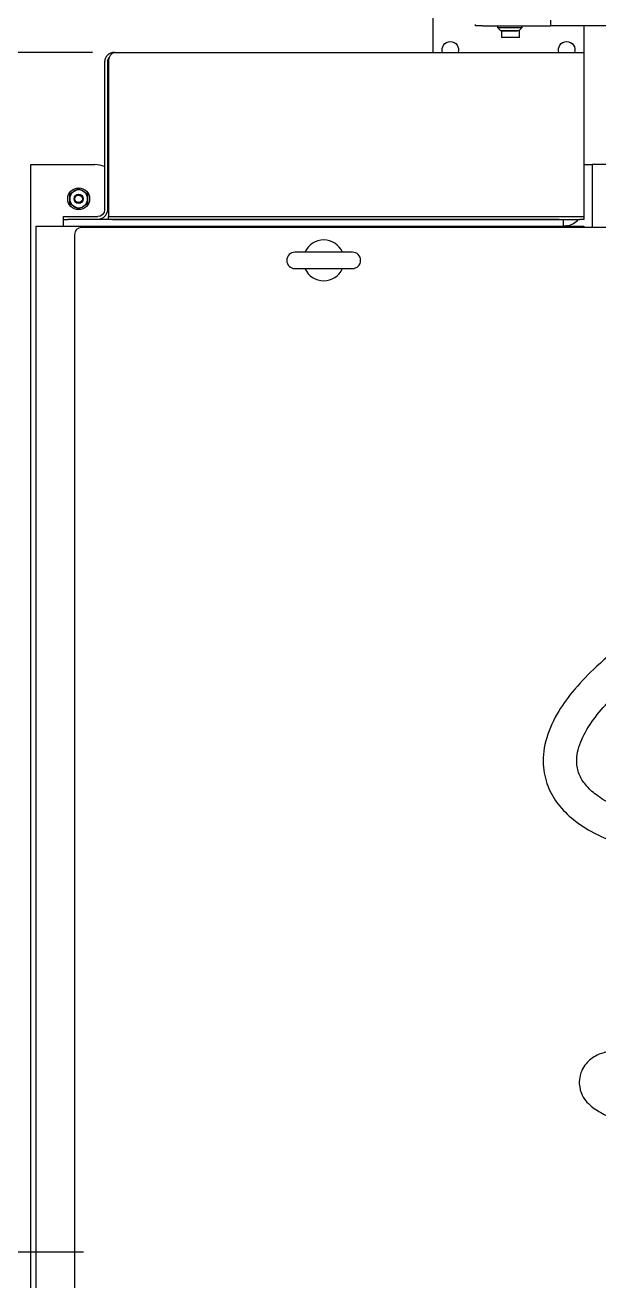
# Model space of a CAD drawing. Header units: millimetres. Extents: x 10462777 to 22643323, y 453826 to 1389191.
# Drawn here: x 11266025 to 11266430, y 584547 to 585436 of the extents above; entities that cross this region are included whole.
import ezdxf

# ---------------------------------------------------------------- set-up
doc = ezdxf.new("R2010")
doc.units = ezdxf.units.MM
doc.header["$LTSCALE"] = 200
doc.header["$MEASUREMENT"] = 0
for name, pattern in [('CENTER', [2, 1.25, -0.25, 0.25, -0.25]), ('HIDDEN_KS1', [0.26, 0.18, -0.08]), ('PHANTOM', [2.5, 1.25, -0.25, 0.25, -0.25, 0.25, -0.25])]:
    doc.linetypes.add(name, pattern=pattern)
for name, color, linetype in [('1', 1, 'CENTER'), ('11', 6, 'PHANTOM'), ('3', 3, 'HIDDEN_KS1')]:
    doc.layers.add(name, color=color, linetype=linetype)

msp = doc.modelspace()

# ---------------------------------------------------------------- linework, layer by layer
at = {"layer": '1', "color": 152, "linetype": 'Continuous'}
for p, q in [((11266072.23515, 585416.23794), (11265876.72702, 585416.23794)), ((11266065.94959, 584566.95582), (11265573.692, 584566.95582)), ((11266044.15153, 584566.95582), (11265573.692, 584566.95582)), ((11266044.15153, 584566.95582), (11265753.9681, 584566.95582)), ((11266065.94959, 584566.95582), (11265753.9681, 584566.95582)), ((11266044.15153, 584566.95582), (11265876.72702, 584566.95582)), ((11266065.94959, 584566.95582), (11265876.72702, 584566.95582))]:
    msp.add_line(p, q, dxfattribs=at)
at = {"layer": '1', "color": 252, "linetype": 'Continuous'}
for p, q in [((11266087.60851, 585416.23794), (11266419.76997, 585416.23794)), ((11266419.76997, 585416.23794), (11266419.76997, 585409.45914)), ((11266080.82971, 585409.45914), (11266080.82971, 585304.87186)), ((11266082.76651, 585409.45914), (11266082.76651, 585304.87186)), ((11266083.45127, 585409.45914), (11266083.45127, 585304.87186)), ((11266419.76997, 585409.45914), (11266419.76997, 585304.87186)), ((11266028.53607, 583797.0719), (11266028.53607, 585336.82908)), ((11266028.53607, 585336.82908), (11266034.34647, 585336.82908)), ((11266034.34647, 585336.82908), (11266073.77561, 585336.82908)), ((11266083.45251, 585336.82908), (11266082.77169, 585336.82908)), ((11266419.76997, 585336.82908), (11266425.58037, 585336.82908)), ((11266441.31902, 585336.82908), (11266425.57737, 585336.82908)), ((11266425.58037, 585336.82908), (11266425.58037, 585292.27236)), ((11266051.77768, 585298.09305), (11266051.77768, 585300.02986)), ((11266051.77768, 585300.02986), (11266054.68289, 585300.02986)), ((11266051.77768, 585293.25105), (11266051.77768, 585298.09305)), ((11266051.77768, 585298.09305), (11266054.68289, 585298.09305)), ((11266054.68289, 585300.02986), (11266075.9877, 585300.02986)), ((11266402.33875, 585298.09305), (11266054.68289, 585298.09305)), ((11266083.45127, 585304.87186), (11266083.45127, 585300.02986)), ((11266083.45127, 585298.09305), (11266083.45127, 585300.02986)), ((11266083.45127, 585300.02986), (11266086.35647, 585300.02986)), ((11266086.35647, 585300.02986), (11266416.86476, 585300.02986)), ((11266086.35647, 585298.09305), (11266416.86476, 585298.09305)), ((11266405.24395, 585298.09305), (11266405.24395, 585293.25105)), ((11266416.86476, 585300.02986), (11266419.76997, 585300.02986)), ((11266419.76997, 585298.09305), (11266416.86476, 585298.09305)), ((11266419.76997, 585304.87186), (11266419.76997, 585300.02986)), ((11266419.76997, 585300.02986), (11266419.76997, 585298.09305)), ((11266456.56919, 585292.28265), (11266064.36689, 585292.28265)), ((11266059.52489, 585287.44065), (11266059.52489, 583846.46034))]:
    msp.add_line(p, q, dxfattribs=at)
at = {"layer": '1', "color": 11, "linetype": 'Continuous'}
for p, q in [((11266032.40967, 583840.64994), (11266032.40967, 585293.25105)), ((11266032.40967, 585293.25105), (11266419.76997, 585293.25105)), ((11266419.76997, 585293.25105), (11266419.76997, 585292.27508))]:
    msp.add_line(p, q, dxfattribs=at)
at = {"layer": '1', "color": 252, "linetype": 'Continuous'}
for centre, radius, start, end in [((11266073.77561, 585317.46107), 19.36801, 68.64047721, 90), ((11266073.77561, 585317.46107), 19.36801, 60.02860641, 62.34117866), ((11266405.24395, 585307.77706), 14.52601, 281.53695899, 318.19021507), ((11266064.36689, 585287.44065), 4.842, 90, 180)]:
    msp.add_arc(centre, radius, start, end, dxfattribs=at)
at = {"layer": '1', "color": 252, "linetype": 'Continuous', "extrusion": (0, 0, -1)}
for radius in [6.77881, 4.842]:
    msp.add_arc((-11266075.9877, 585304.87186), radius, 180, 270, dxfattribs=at)
at = {"layer": '1', "color": 252, "linetype": 'Continuous'}
for points in [[(11266087.60851, 585416.23794), (11266087.30257, 585416.23794), (11266086.99733, 585416.21727), (11266086.69419, 585416.176), (11266083.16935, 585415.69619), (11266080.82971, 585413.01649), (11266080.82971, 585409.45914)], [(11266087.60851, 585416.23794), (11266087.86414, 585416.23794), (11266087.85672, 585416.21727), (11266087.64019, 585416.176), (11266085.12244, 585415.69619), (11266083.45127, 585413.01649), (11266083.45127, 585409.45914)]]:
    msp.add_rational_spline(points, [1, 0.998475260989, 0.998475260989, 1, 0.835523948187, 0.835523948187, 1], degree=3, knots=[0, 0, 0, 0, 0.5, 0.5, 0.5, 1, 1, 1, 1], dxfattribs=at)
msp.add_rational_spline([(11266084.29982, 585412.99433), (11266083.28501, 585412.04453), (11266082.76651, 585410.78719), (11266082.76651, 585409.45914)], [0.878870346467, 0.866334758615, 0.906711309793, 1], degree=3, dxfattribs=at)
msp.add_open_spline([(11266408.14916, 585293.54454), (11266407.96048, 585293.50602), (11266407.77411, 585293.47188), (11266407.40601, 585293.41164), (11266407.22229, 585293.38531), (11266406.87114, 585293.34139), (11266406.70408, 585293.32375), (11266406.3872, 585293.29523), (11266406.23689, 585293.2844), (11266405.96725, 585293.26844), (11266405.84605, 585293.26314), (11266405.63178, 585293.25583), (11266405.54101, 585293.2539), (11266405.39478, 585293.25165), (11266405.33837, 585293.25131), (11266405.26292, 585293.25101), (11266405.24385, 585293.25105), (11266405.244, 585293.25105)], degree=3, knots=[0, 0, 0, 0, 0.125, 0.125, 0.25, 0.25, 0.375, 0.375, 0.5, 0.5, 0.625, 0.625, 0.75, 0.75, 0.875, 0.875, 1, 1, 1, 1], dxfattribs=at)
at = {"layer": '11', "color": 60, "linetype": 'Continuous'}
for p, q in [((11266056.13549, 585316.25326), (11266059.28279, 585318.07035)), ((11266056.13549, 585312.61907), (11266056.13549, 585316.25326)), ((11266059.28279, 585318.07035), (11266062.43009, 585319.88745)), ((11266062.43009, 585319.88745), (11266065.57739, 585318.07035)), ((11266065.57739, 585318.07035), (11266068.7247, 585316.25326)), ((11266068.7247, 585316.25326), (11266068.7247, 585312.61907)), ((11266056.13549, 585308.98487), (11266056.13549, 585312.61907)), ((11266059.28279, 585307.16778), (11266056.13549, 585308.98487)), ((11266062.43009, 585305.35068), (11266059.28279, 585307.16778)), ((11266065.57739, 585307.16778), (11266062.43009, 585305.35068)), ((11266068.7247, 585308.98487), (11266065.57739, 585307.16778)), ((11266068.7247, 585312.61907), (11266068.7247, 585308.98487)), ((11266256.11024, 585274.85144), (11266215.43741, 585274.85144)), ((11266215.43741, 585263.23063), (11266256.11024, 585263.23063))]:
    msp.add_line(p, q, dxfattribs=at)
for radius in [7.74721, 3.2184, 2.64684]:
    msp.add_circle((11266062.43009, 585312.61907), radius, dxfattribs=at)
at = {"layer": '11', "color": 60, "linetype": 'Continuous', "extrusion": (0, 0, -1)}
for radius in [6.2946, 3.13104]:
    msp.add_circle((-11266062.43009, 585312.61907), radius, dxfattribs=at)
at = {"layer": '11', "color": 60, "linetype": 'Continuous'}
for centre, radius, start, end in [((11266235.77382, 585269.04103), 14.47571, 23.66998579, 156.33559317), ((11266215.43741, 585269.04103), 5.8104, 90, 270), ((11266256.11024, 585269.04103), 5.8104, 270, 90), ((11266235.77382, 585269.04103), 14.47571, 203.66436981, 336.32997719)]:
    msp.add_arc(centre, radius, start, end, dxfattribs=at)
at = {"layer": '11', "color": 27, "linetype": 'Continuous'}
for points, knots in [([(11266750.3952, 585125.53799), (11266744.35407, 585123.9215), (11266728.02591, 585119.46397), (11266699.61433, 585111.26721), (11266665.8611, 585100.73155), (11266630.37382, 585088.64347), (11266594.55706, 585075.25502), (11266557.54625, 585059.85622), (11266524.31692, 585044.20451), (11266495.31793, 585028.70179), (11266470.8169, 585013.96419), (11266447.43782, 584997.6785), (11266427.26947, 584980.74337), (11266411.54036, 584964.05157), (11266399.43147, 584946.83195), (11266391.64163, 584928.18253), (11266390.24663, 584910.32421), (11266394.43992, 584894.6535), (11266402.58083, 584881.9055), (11266414.13402, 584871.15787), (11266427.57386, 584863.00838), (11266442.60166, 584856.537), (11266459.40407, 584851.28569), (11266478.48144, 584847.20532), (11266499.75691, 584844.25159), (11266523.01328, 584842.43488), (11266540.0042, 584841.99688), (11266549.16942, 584842.01629)], [0, 0, 0, 0, 0.029438348, 0.079310659, 0.136772652, 0.189868201, 0.245653656, 0.302236009, 0.358308702, 0.394777021, 0.431679173, 0.467986152, 0.501563965, 0.52954605, 0.555550276, 0.587902193, 0.621951325, 0.653123597, 0.685019549, 0.719296699, 0.757651018, 0.789323288, 0.825796067, 0.868687235, 0.907422558, 0.951045818, 1, 1, 1, 1]), ([(11266549.23244, 584865.74195), (11266534.98864, 584865.66736), (11266510.31509, 584866.73677), (11266479.23927, 584870.91096), (11266456.58162, 584876.62693), (11266440.1685, 584883.16923), (11266428.62407, 584890.12342), (11266420.81291, 584897.40547), (11266416.08627, 584905.11338), (11266414.39625, 584912.65105), (11266415.12266, 584920.74692), (11266417.73293, 584929.64527), (11266424.34936, 584941.76016), (11266436.99359, 584956.96309), (11266453.76639, 584972.40497), (11266474.50436, 584987.91625), (11266504.86169, 585007.22015), (11266538.03665, 585024.63773), (11266572.9689, 585040.58586), (11266602.21729, 585052.6794), (11266630.82629, 585063.52068), (11266658.42311, 585073.19601), (11266686.61148, 585082.41116), (11266712.69363, 585090.35615), (11266729.88889, 585095.2854), (11266736.98242, 585097.27028)], [0, 0, 0, 0, 0.085451777, 0.155120146, 0.211189886, 0.25653384, 0.296278264, 0.331312976, 0.363846159, 0.396069156, 0.413444381, 0.431306285, 0.460596297, 0.486655662, 0.517887851, 0.554328962, 0.592460579, 0.668094708, 0.716818107, 0.766257869, 0.81522307, 0.862538732, 0.908481627, 0.962099391, 1, 1, 1, 1]), ([(11267043.4874, 584670.90893), (11267035.2513, 584671.62956), (11267019.02615, 584673.04903), (11266995.06222, 584675.14538), (11266971.85, 584677.17477), (11266934.81389, 584680.4088), (11266888.30753, 584684.45469), (11266834.2676, 584689.0933), (11266787.00326, 584693.07398), (11266744.7738, 584696.53858), (11266705.84582, 584699.62506), (11266661.27787, 584703.01728), (11266608.43536, 584706.7465), (11266558.57563, 584709.6942), (11266521.43303, 584711.30988), (11266496.25867, 584712.02687), (11266474.64571, 584712.16062), (11266457.6183, 584711.68048), (11266444.95895, 584710.60134), (11266435.98045, 584708.97895), (11266429.73374, 584706.77238), (11266425.39533, 584704.31632), (11266421.24488, 584700.50272), (11266418.56383, 584696.37279), (11266416.80046, 584691.34943), (11266416.16026, 584685.35661), (11266418.57216, 584677.21762), (11266423.21789, 584671.32408), (11266430.40459, 584666.03008), (11266441.33018, 584661.13319), (11266455.19888, 584656.28473), (11266476.30936, 584649.98858), (11266504.14633, 584642.68139), (11266525.79548, 584637.39974), (11266536.90488, 584634.74813)], [0, 0, 0, 0, 0.026082112, 0.051381833, 0.07588896, 0.099590209, 0.168666552, 0.22315866, 0.270731248, 0.318425325, 0.357133117, 0.394557035, 0.460784518, 0.527438742, 0.559700269, 0.590828709, 0.620844344, 0.648061222, 0.671152939, 0.690961208, 0.706885645, 0.718198951, 0.725958129, 0.733676725, 0.738797573, 0.747249027, 0.7587954, 0.771130664, 0.797062842, 0.824411987, 0.855791172, 0.896574727, 0.948137067, 1, 1, 1, 1])]:
    msp.add_open_spline(points, degree=3, knots=knots, dxfattribs=at)
at = {"layer": '3', "color": 252, "linetype": 'Continuous'}
for p, q in [((11266313.24588, 585416.23806), (11266313.24588, 585507.76101)), ((11266343.26631, 585435.13096), (11266343.26631, 585436.09936)), ((11266348.10831, 585435.13096), (11266343.26631, 585435.13096)), ((11266348.10831, 585435.13096), (11266396.52835, 585435.13096)), ((11266396.52835, 585435.13096), (11266396.52835, 585439.00456)), ((11268226.80575, 585435.13096), (11266396.52835, 585435.13096)), ((11266419.76997, 585435.13247), (11266419.76997, 585416.23806))]:
    msp.add_line(p, q, dxfattribs=at)
at = {"layer": '3', "color": 60, "linetype": 'Continuous'}
for p, q in [((11266358.76072, 585435.13096), (11266358.76072, 585433.92046)), ((11266358.76072, 585433.92046), (11266360.93962, 585431.74155)), ((11266358.76072, 585433.92046), (11266375.5315, 585433.92046)), ((11266360.93962, 585431.74155), (11266373.51771, 585431.74155)), ((11266361.66592, 585431.74155), (11266361.66592, 585426.80271)), ((11266361.98549, 585431.74157), (11266361.98549, 585431.23799)), ((11266372.96716, 585431.23799), (11266361.98549, 585431.23799)), ((11266372.96716, 585431.23799), (11266372.96716, 585431.74157)), ((11266373.51771, 585431.74155), (11266374.01303, 585431.74155)), ((11266374.01303, 585431.74155), (11266376.19193, 585433.92046)), ((11266374.25513, 585426.80271), (11266374.25513, 585431.98365)), ((11266375.5315, 585433.92046), (11266376.19193, 585433.92046)), ((11266376.19193, 585433.92046), (11266376.19193, 585435.13096)), ((11266374.25513, 585426.80271), (11266361.66592, 585426.80271))]:
    msp.add_line(p, q, dxfattribs=at)
at = {"layer": '3', "color": 252, "linetype": 'Continuous', "extrusion": (0, 0, -1)}
for centre, start, end in [((-11266325.35089, 585418.18394), 340.43060704, 90), ((-11266325.35089, 585418.18394), 90, 199.56375887), ((-11266407.66496, 585418.18394), 340.43060704, 90), ((-11266407.66496, 585418.18394), 90, 199.56375887)]:
    msp.add_arc(centre, 5.8104, start, end, dxfattribs=at)

doc.saveas('drawing.dxf')
